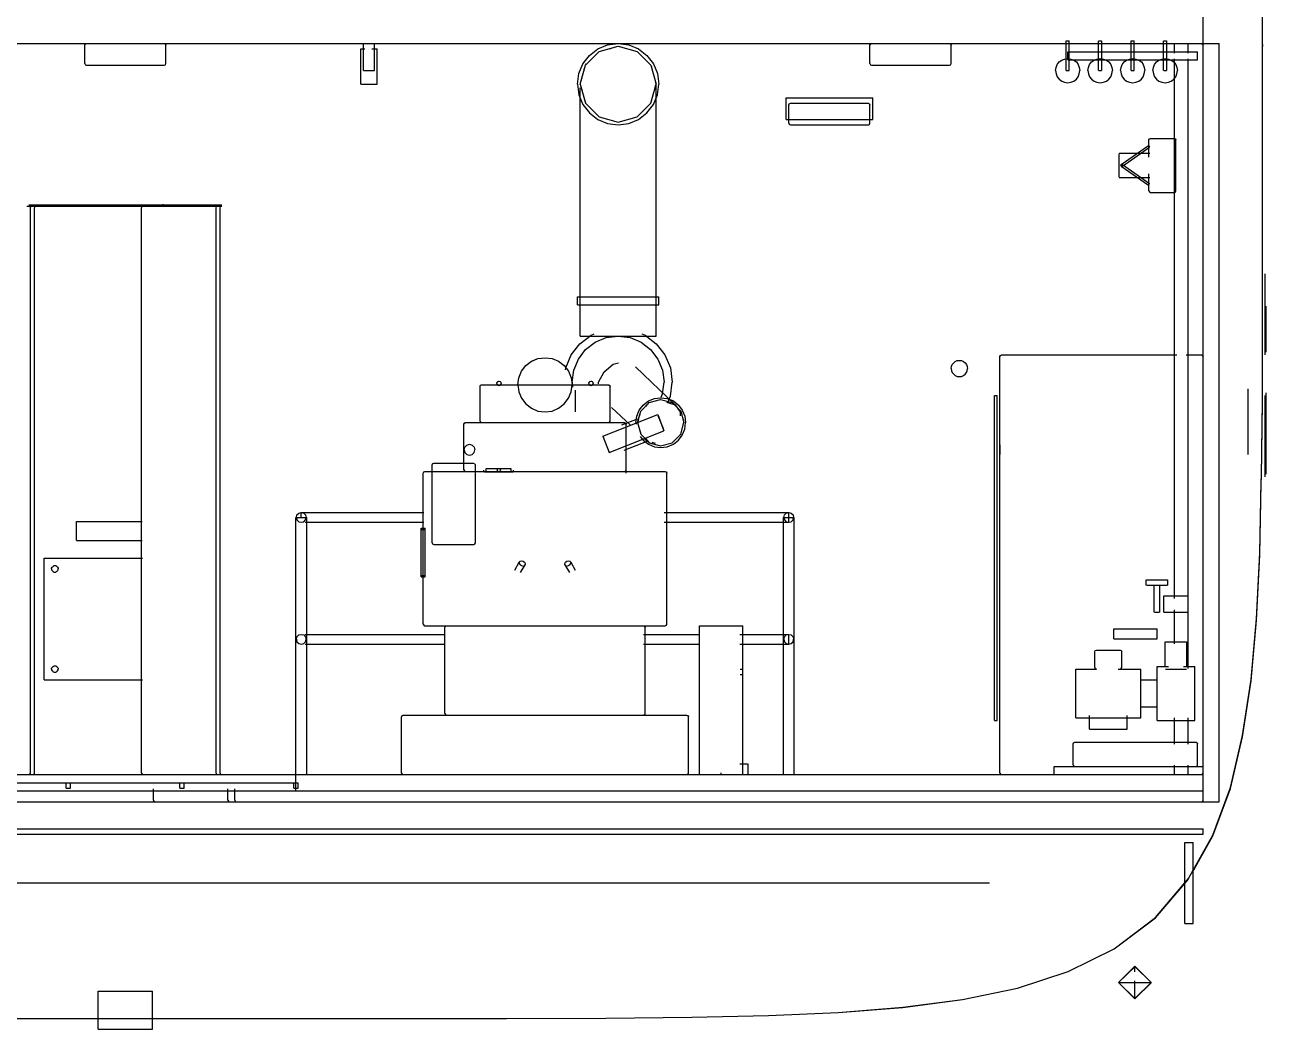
# Model space of a CAD drawing. Extents: x 5 to 836, y 5 to 589.
# Drawn here: x 570.29 to 616.13, y 191.6 to 228.69 of the extents above; entities that cross this region are included whole.
import ezdxf

# ---------------------------------------------------------------- set-up
doc = ezdxf.new("R2010")
doc.units = 0
doc.linetypes.add('DASHED', pattern=[4.5, 3, -1.5])
for name, color, linetype in [('CUT', 7, 'CONTINUOUS'), ('DETAIL', 8, 'CONTINUOUS'), ('MARKING', 4, 'DASHED'), ('OUTLINE', 7, 'CONTINUOUS')]:
    doc.layers.add(name, color=color, linetype=linetype)

msp = doc.modelspace()

# ---------------------------------------------------------------- linework, layer by layer
at = {"layer": 'CUT'}
for p, q in [((616, 222.61), (616, 242.03)), ((613.8, 200), (613.8, 231.8)), ((533.6, 228), (614.4, 228)), ((591.5, 227.71), (592.2, 227.9)), ((592.2, 227.9), (592.9, 227.71)), ((614.4, 200), (614.4, 228)), ((590.99, 227.2), (591.5, 227.71)), ((592.9, 227.71), (593.41, 227.2)), ((590.8, 226.5), (590.99, 227.2)), ((593.41, 227.2), (593.6, 226.5)), ((590.8, 226.5), (590.99, 225.8)), ((593.41, 225.8), (593.6, 226.5)), ((590.99, 225.8), (591.5, 225.29)), ((592.9, 225.29), (593.41, 225.8)), ((598.5, 225.74), (598.52, 225.78)), ((598.5, 225.06), (598.5, 225.74)), ((598.52, 225.78), (598.56, 225.8)), ((598.56, 225.8), (601.44, 225.8)), ((601.44, 225.8), (601.48, 225.78)), ((601.48, 225.78), (601.5, 225.74)), ((601.5, 225.06), (601.5, 225.74)), ((591.5, 225.29), (592.2, 225.1)), ((592.2, 225.1), (592.9, 225.29)), ((598.5, 225.06), (598.52, 225.02)), ((598.52, 225.02), (598.56, 225)), ((598.56, 225), (601.44, 225)), ((601.44, 225), (601.48, 225.02)), ((601.48, 225.02), (601.5, 225.06)), ((616, 218.28), (616, 222.61)), ((615.99, 214.82), (616, 218.28)), ((589.08, 216.3), (589.24, 216.37)), ((589.24, 216.37), (589.5, 216.4)), ((589.5, 216.4), (589.76, 216.37)), ((589.76, 216.37), (590, 216.27)), ((588.63, 215.9), (588.79, 216.11)), ((588.79, 216.11), (589, 216.27)), ((589, 216.27), (589.08, 216.3)), ((590, 216.27), (590.21, 216.11)), ((590.21, 216.11), (590.37, 215.9)), ((587.72, 215.46), (587.73, 215.49)), ((587.72, 215.45), (587.73, 215.42)), ((587.74, 215.5), (587.76, 215.52)), ((587.77, 215.52), (587.8, 215.53)), ((587.81, 215.53), (587.84, 215.52)), ((587.85, 215.51), (587.87, 215.49)), ((587.87, 215.48), (587.88, 215.45)), ((588.5, 215.4), (588.53, 215.66)), ((588.53, 215.66), (588.63, 215.9)), ((590.37, 215.9), (590.47, 215.66)), ((590.47, 215.66), (590.5, 215.4)), ((591.12, 215.46), (591.13, 215.49)), ((591.12, 215.45), (591.13, 215.42)), ((591.14, 215.5), (591.16, 215.52)), ((591.17, 215.52), (591.2, 215.53)), ((591.21, 215.53), (591.24, 215.52)), ((591.25, 215.51), (591.27, 215.49)), ((591.27, 215.48), (591.28, 215.45)), ((587.1, 214.06), (587.1, 215.34)), ((587.11, 215.35), (587.12, 215.38)), ((587.13, 215.39), (587.16, 215.4)), ((587.16, 215.4), (591.84, 215.4)), ((587.73, 215.41), (587.75, 215.39)), ((587.76, 215.38), (587.79, 215.37)), ((587.8, 215.37), (587.83, 215.38)), ((587.84, 215.38), (587.86, 215.4)), ((587.87, 215.41), (587.88, 215.44)), ((588.5, 215.4), (588.53, 215.14)), ((588.53, 215.14), (588.63, 214.9)), ((590.37, 214.9), (590.47, 215.14)), ((590.47, 215.14), (590.5, 215.4)), ((590.63, 214.4), (590.63, 215.2)), ((591.13, 215.41), (591.15, 215.39)), ((591.16, 215.38), (591.19, 215.37)), ((591.2, 215.37), (591.23, 215.38)), ((591.24, 215.38), (591.26, 215.4)), ((591.27, 215.41), (591.28, 215.44)), ((591.85, 215.39), (591.88, 215.38)), ((591.89, 215.37), (591.9, 215.34)), ((591.9, 214.06), (591.9, 215.34)), ((588.63, 214.9), (588.79, 214.69)), ((588.79, 214.69), (589, 214.53)), ((590, 214.53), (590.21, 214.69)), ((590.21, 214.69), (590.37, 214.9)), ((593.04, 214.42), (593.35, 214.74)), ((593.35, 214.74), (593.77, 214.85)), ((593.77, 214.85), (594.2, 214.74)), ((594.2, 214.74), (594.51, 214.43)), ((615.96, 212), (615.99, 214.82)), ((589, 214.53), (589.24, 214.43)), ((589.24, 214.43), (589.5, 214.4)), ((589.5, 214.4), (589.76, 214.43)), ((589.76, 214.43), (590, 214.53)), ((591.63, 213.5), (593.66, 214.3)), ((592.92, 214), (593.04, 214.43)), ((593.66, 214.3), (593.89, 213.7)), ((594.51, 214.43), (594.62, 214)), ((586.5, 212.26), (586.5, 213.94)), ((586.51, 213.96), (586.52, 213.98)), ((586.53, 213.99), (586.56, 214)), ((586.56, 214), (592.44, 214)), ((587.1, 214.06), (587.11, 214.03)), ((587.12, 214.02), (587.15, 214.01)), ((591.84, 214), (591.87, 214.01)), ((591.87, 212.9), (593.89, 213.7)), ((591.88, 214.02), (591.89, 214.05)), ((592.46, 213.99), (592.48, 213.98)), ((592.49, 213.97), (592.5, 213.94)), ((592.5, 212.26), (592.5, 213.94)), ((592.92, 214), (593.04, 213.58)), ((594.51, 213.58), (594.62, 214)), ((586.54, 213.1), (586.61, 213.17)), ((586.61, 213.17), (586.71, 213.2)), ((586.71, 213.2), (586.81, 213.17)), ((586.81, 213.17), (586.88, 213.1)), ((591.63, 213.5), (591.87, 212.9)), ((593.04, 213.58), (593.35, 213.26)), ((593.35, 213.26), (593.77, 213.15)), ((593.77, 213.15), (594.2, 213.26)), ((594.2, 213.26), (594.51, 213.58)), ((586.51, 213), (586.54, 213.1)), ((586.51, 213), (586.54, 212.9)), ((586.54, 212.9), (586.61, 212.83)), ((586.61, 212.83), (586.71, 212.8)), ((586.71, 212.8), (586.81, 212.83)), ((586.81, 212.83), (586.88, 212.9)), ((586.88, 213.1), (586.91, 213)), ((586.88, 212.9), (586.91, 213)), ((585.33, 212.46), (585.34, 212.48)), ((585.33, 209.56), (585.33, 212.44)), ((585.36, 212.49), (585.39, 212.5)), ((585.39, 212.5), (586.87, 212.5)), ((586.5, 212.26), (586.51, 212.23)), ((586.88, 212.49), (586.91, 212.48)), ((586.91, 212.47), (586.93, 212.44)), ((586.93, 209.56), (586.93, 212.44)), ((587.33, 212.31), (588.25, 212.31)), ((587.33, 212.21), (587.33, 212.31)), ((588.25, 212.19), (588.25, 212.29)), ((592.48, 212.22), (592.49, 212.24)), ((585, 206.56), (585, 212.14)), ((585.01, 212.16), (585.02, 212.18)), ((585.04, 212.19), (585.06, 212.2)), ((585.06, 212.2), (593.94, 212.2)), ((586.52, 212.22), (586.54, 212.21)), ((587.34, 212.19), (588.24, 212.19)), ((592.44, 212.2), (592.47, 212.21)), ((593.96, 212.19), (593.98, 212.18)), ((593.99, 212.16), (594, 212.14)), ((594, 206.56), (594, 212.14)), ((615.89, 209.18), (615.95, 211.84)), ((615.95, 211.84), (615.96, 212)), ((598.32, 210.5), (598.34, 210.59)), ((598.32, 210.5), (598.34, 210.41)), ((598.34, 210.59), (598.41, 210.66)), ((598.34, 210.41), (598.41, 210.34)), ((598.41, 210.66), (598.5, 210.68)), ((598.5, 210.68), (598.59, 210.66)), ((598.59, 210.66), (598.66, 210.59)), ((598.59, 210.34), (598.66, 210.41)), ((598.66, 210.59), (598.68, 210.5)), ((598.66, 210.41), (598.68, 210.5)), ((584.92, 210.05), (585.07, 210.05)), ((584.92, 208.36), (584.92, 210.04)), ((585.07, 208.35), (585.07, 210.05)), ((598.41, 210.34), (598.5, 210.32)), ((598.5, 210.32), (598.59, 210.34)), ((585.33, 209.56), (585.34, 209.53)), ((585.34, 209.52), (585.37, 209.51)), ((585.39, 209.5), (586.87, 209.5)), ((586.87, 209.5), (586.89, 209.51)), ((586.91, 209.52), (586.92, 209.54)), ((615.77, 206.75), (615.89, 209.18)), ((584.92, 208.35), (585.07, 208.35)), ((615.57, 204.51), (615.77, 206.75)), ((585, 206.56), (585.01, 206.54)), ((585.02, 206.52), (585.04, 206.51)), ((585.06, 206.5), (593.94, 206.5)), ((585.8, 203.26), (585.8, 206.44)), ((585.81, 206.46), (585.82, 206.48)), ((585.84, 206.49), (585.86, 206.5)), ((593.16, 206.49), (593.18, 206.48)), ((593.19, 206.46), (593.2, 206.44)), ((593.2, 203.26), (593.2, 206.44)), ((593.94, 206.5), (593.96, 206.51)), ((593.98, 206.52), (593.99, 206.54)), ((598.32, 206), (598.34, 206.09)), ((598.32, 206), (598.34, 205.91)), ((598.34, 206.09), (598.41, 206.16)), ((598.34, 205.91), (598.41, 205.84)), ((598.41, 206.16), (598.5, 206.18)), ((598.41, 205.84), (598.5, 205.82)), ((598.5, 206.18), (598.59, 206.16)), ((598.5, 205.82), (598.59, 205.84)), ((598.59, 206.16), (598.66, 206.09)), ((598.59, 205.84), (598.66, 205.91)), ((598.66, 206.09), (598.68, 206)), ((598.66, 205.91), (598.68, 206)), ((615.26, 202.44), (615.57, 204.51)), ((584.2, 201.06), (584.2, 203.14)), ((584.21, 203.15), (584.22, 203.18)), ((584.23, 203.19), (584.26, 203.2)), ((584.26, 203.2), (594.74, 203.2)), ((585.8, 203.26), (585.81, 203.24)), ((585.82, 203.22), (585.84, 203.21)), ((593.14, 203.2), (593.16, 203.21)), ((593.18, 203.22), (593.19, 203.24)), ((594.75, 203.19), (594.78, 203.18)), ((594.79, 203.17), (594.8, 203.14)), ((594.8, 201.06), (594.8, 203.14)), ((614.81, 200.52), (615.26, 202.44)), ((608.3, 201.01), (608.3, 201.3)), ((608.3, 201.3), (613.8, 201.3)), ((580.3, 200.4), (580.3, 201)), ((580.3, 201), (613.8, 201)), ((584.2, 201.06), (584.21, 201.03)), ((584.22, 201.02), (584.25, 201.01)), ((594.74, 201), (594.77, 201.01)), ((594.78, 201.02), (594.79, 201.05)), ((571.82, 200.7), (571.98, 200.7)), ((571.82, 200.5), (571.82, 200.7)), ((571.82, 200.5), (571.98, 200.5)), ((571.98, 200.5), (571.98, 200.7)), ((576.02, 200.7), (576.18, 200.7)), ((576.02, 200.5), (576.02, 200.7)), ((576.02, 200.5), (576.18, 200.5)), ((576.18, 200.5), (576.18, 200.7)), ((580.22, 200.5), (580.22, 200.7)), ((580.22, 200.7), (580.38, 200.7)), ((580.22, 200.5), (580.38, 200.5)), ((580.3, 200.4), (613.8, 200.4)), ((580.38, 200.5), (580.38, 200.7)), ((614.16, 198.76), (614.81, 200.52)), ((613.8, 200), (614.4, 200)), ((534.2, 199), (613.8, 199)), ((613.8, 198.8), (613.8, 199)), ((534.2, 198.8), (613.8, 198.8)), ((613.26, 197.16), (614.16, 198.76)), ((612.04, 195.73), (613.26, 197.16)), ((610.52, 194.57), (612.04, 195.73)), ((608.82, 193.73), (610.52, 194.57)), ((606.95, 193.12), (608.82, 193.73)), ((573, 191.6), (573, 193)), ((573, 193), (575, 193)), ((575, 191.6), (575, 193)), ((604.91, 192.7), (606.95, 193.12)), ((610.68, 193.32), (611.88, 193.32)), ((610.68, 193.32), (611.28, 192.72)), ((611.28, 192.72), (611.88, 193.32)), ((602.71, 192.41), (604.91, 192.7)), ((594.92, 192.04), (597.75, 192.11)), ((597.75, 192.11), (600.33, 192.22)), ((600.33, 192.22), (602.71, 192.41)), ((564.52, 192), (583.47, 192)), ((583.48, 192), (588.08, 192)), ((588.08, 192), (591.75, 192.01)), ((591.75, 192.01), (594.92, 192.04)), ((573, 191.6), (575, 191.6))]:
    msp.add_line(p, q, dxfattribs=at)
at = {"layer": 'DETAIL'}
for p, q in [((613.8, 200), (613.8, 231.8)), ((533.6, 228), (614.4, 228)), ((591.45, 227.8), (591.81, 227.95)), ((591.81, 227.95), (592.2, 228)), ((591.88, 227.81), (591.95, 227.83)), ((592.2, 228), (592.59, 227.95)), ((592.59, 227.95), (592.95, 227.8)), ((608.75, 228.1), (608.85, 228.1)), ((609.95, 228.1), (610.05, 228.1)), ((611.15, 228.1), (611.25, 228.1)), ((612.35, 228.1), (612.45, 228.1)), ((614.4, 200), (614.4, 228)), ((582.7, 227.8), (582.85, 227.8)), ((583.1, 227.8), (583.3, 227.8)), ((590.9, 227.25), (591.14, 227.56)), ((591.14, 227.56), (591.45, 227.8)), ((591.22, 227.43), (591.5, 227.71)), ((591.5, 227.71), (591.63, 227.75)), ((592.77, 227.75), (592.9, 227.71)), ((592.9, 227.71), (592.99, 227.62)), ((592.95, 227.8), (593.26, 227.56)), ((593.26, 227.56), (593.5, 227.25)), ((608.48, 227.32), (608.58, 227.39)), ((608.58, 227.39), (608.68, 227.43)), ((608.68, 227.43), (608.8, 227.45)), ((608.8, 227.7), (613.6, 227.7)), ((608.8, 227.4), (608.8, 227.7)), ((608.8, 227.45), (608.92, 227.43)), ((608.8, 227.4), (613.6, 227.4)), ((608.92, 227.43), (609.03, 227.39)), ((609.03, 227.39), (609.12, 227.32)), ((609.68, 227.32), (609.78, 227.39)), ((609.78, 227.39), (609.88, 227.43)), ((609.88, 227.43), (610, 227.45)), ((610, 227.45), (610.12, 227.43)), ((610.12, 227.43), (610.23, 227.39)), ((610.23, 227.39), (610.32, 227.32)), ((610.88, 227.32), (610.97, 227.39)), ((610.97, 227.39), (611.08, 227.43)), ((611.08, 227.43), (611.2, 227.45)), ((611.2, 227.45), (611.32, 227.43)), ((611.32, 227.43), (611.43, 227.39)), ((611.43, 227.39), (611.52, 227.32)), ((612.08, 227.32), (612.17, 227.39)), ((612.17, 227.39), (612.28, 227.43)), ((612.28, 227.43), (612.4, 227.45)), ((612.4, 227.45), (612.52, 227.43)), ((612.52, 227.43), (612.62, 227.39)), ((612.62, 227.39), (612.72, 227.32)), ((613.6, 227.4), (613.6, 227.7)), ((582.8, 227), (583.2, 227)), ((590.75, 226.89), (590.9, 227.25)), ((590.94, 227.01), (590.95, 227.07)), ((590.99, 227.2), (591.03, 227.25)), ((593.41, 227.2), (593.43, 227.14)), ((593.5, 227.25), (593.65, 226.89)), ((608.35, 227), (608.37, 227.12)), ((608.35, 227), (608.37, 226.88)), ((608.37, 227.12), (608.41, 227.23)), ((608.41, 227.23), (608.48, 227.32)), ((608.75, 227), (608.85, 227)), ((609.12, 227.32), (609.19, 227.23)), ((609.19, 227.23), (609.23, 227.12)), ((609.23, 227.12), (609.25, 227)), ((609.23, 226.88), (609.25, 227)), ((609.55, 227), (609.57, 227.12)), ((609.55, 227), (609.57, 226.88)), ((609.57, 227.12), (609.61, 227.23)), ((609.61, 227.23), (609.68, 227.32)), ((609.95, 227), (610.05, 227)), ((610.32, 227.32), (610.39, 227.23)), ((610.39, 227.23), (610.43, 227.12)), ((610.43, 227.12), (610.45, 227)), ((610.43, 226.88), (610.45, 227)), ((610.75, 227), (610.77, 227.12)), ((610.75, 227), (610.77, 226.88)), ((610.77, 227.12), (610.81, 227.23)), ((610.81, 227.23), (610.88, 227.32)), ((611.15, 227), (611.25, 227)), ((611.52, 227.32), (611.59, 227.23)), ((611.59, 227.23), (611.63, 227.12)), ((611.63, 227.12), (611.65, 227)), ((611.63, 226.88), (611.65, 227)), ((611.95, 227), (611.97, 227.12)), ((611.95, 227), (611.97, 226.88)), ((611.97, 227.12), (612.01, 227.23)), ((612.01, 227.23), (612.08, 227.32)), ((612.35, 227), (612.45, 227)), ((612.72, 227.32), (612.79, 227.23)), ((612.79, 227.23), (612.83, 227.12)), ((612.83, 227.12), (612.85, 227)), ((612.83, 226.88), (612.85, 227)), ((582.7, 226.5), (583.3, 226.5)), ((590.7, 226.5), (590.75, 226.89)), ((590.7, 226.5), (590.75, 226.11)), ((590.83, 226.63), (590.87, 226.75)), ((593.58, 226.56), (593.6, 226.5)), ((593.58, 226.44), (593.6, 226.5)), ((593.65, 226.89), (593.7, 226.5)), ((593.65, 226.11), (593.7, 226.5)), ((608.37, 226.88), (608.41, 226.77)), ((608.41, 226.77), (608.48, 226.68)), ((608.48, 226.68), (608.58, 226.61)), ((608.58, 226.61), (608.68, 226.57)), ((608.68, 226.57), (608.8, 226.55)), ((608.8, 226.55), (608.92, 226.57)), ((608.92, 226.57), (609.03, 226.61)), ((609.03, 226.61), (609.12, 226.68)), ((609.12, 226.68), (609.19, 226.77)), ((609.19, 226.77), (609.23, 226.88)), ((609.57, 226.88), (609.61, 226.77)), ((609.61, 226.77), (609.68, 226.68)), ((609.68, 226.68), (609.78, 226.61)), ((609.78, 226.61), (609.88, 226.57)), ((609.88, 226.57), (610, 226.55)), ((610, 226.55), (610.12, 226.57)), ((610.12, 226.57), (610.23, 226.61)), ((610.23, 226.61), (610.32, 226.68)), ((610.32, 226.68), (610.39, 226.77)), ((610.39, 226.77), (610.43, 226.88)), ((610.77, 226.88), (610.81, 226.77)), ((610.81, 226.77), (610.88, 226.68)), ((610.88, 226.68), (610.97, 226.61)), ((610.97, 226.61), (611.08, 226.57)), ((611.08, 226.57), (611.2, 226.55)), ((611.2, 226.55), (611.32, 226.57)), ((611.32, 226.57), (611.43, 226.61)), ((611.43, 226.61), (611.52, 226.68)), ((611.52, 226.68), (611.59, 226.77)), ((611.59, 226.77), (611.63, 226.88)), ((611.97, 226.88), (612.01, 226.77)), ((612.01, 226.77), (612.08, 226.68)), ((612.08, 226.68), (612.17, 226.61)), ((612.17, 226.61), (612.28, 226.57)), ((612.28, 226.57), (612.4, 226.55)), ((612.4, 226.55), (612.52, 226.57)), ((612.52, 226.57), (612.62, 226.61)), ((612.62, 226.61), (612.72, 226.68)), ((612.72, 226.68), (612.79, 226.77)), ((612.79, 226.77), (612.83, 226.88)), ((590.75, 226.11), (590.9, 225.75)), ((590.83, 226.37), (590.87, 226.25)), ((593.5, 225.75), (593.65, 226.11)), ((598.4, 226), (601.6, 226)), ((598.4, 225.2), (598.4, 226)), ((601.6, 225.2), (601.6, 226)), ((590.9, 225.75), (591.14, 225.44)), ((590.94, 225.99), (590.95, 225.93)), ((593.26, 225.44), (593.5, 225.75)), ((591.14, 225.44), (591.45, 225.2)), ((591.45, 225.2), (591.81, 225.05)), ((592.59, 225.05), (592.95, 225.2)), ((592.95, 225.2), (593.26, 225.44)), ((598.4, 225.2), (601.6, 225.2)), ((591.81, 225.05), (592.2, 225)), ((592.2, 225), (592.59, 225.05)), ((611.79, 224.22), (611.8, 224.2)), ((610.7, 223.07), (610.7, 223.93)), ((610.76, 223.5), (610.77, 223.52)), ((610.76, 223.5), (610.77, 223.48)), ((610.77, 223.52), (610.78, 223.53)), ((610.77, 223.48), (610.78, 223.47)), ((610.78, 223.53), (610.8, 223.54)), ((610.78, 223.47), (610.8, 223.46)), ((610.8, 223.54), (610.82, 223.53)), ((610.8, 223.5), (610.81, 223.52)), ((610.8, 223.5), (610.81, 223.48)), ((610.8, 223.46), (610.82, 223.47)), ((610.82, 223.53), (610.83, 223.52)), ((610.82, 223.47), (610.83, 223.48)), ((610.83, 223.52), (610.84, 223.5)), ((610.83, 223.48), (610.84, 223.5)), ((611.79, 222.78), (611.8, 222.8)), ((570.41, 222), (577.52, 222)), ((575.4, 222), (575.4, 222.07)), ((590.7, 218.65), (593.7, 218.65)), ((590.7, 218.35), (593.7, 218.35)), ((590.47, 216.5), (590.79, 216.91)), ((590.79, 216.91), (591.2, 217.23)), ((590.8, 217.2), (593.6, 217.2)), ((591, 216.7), (591.35, 216.97)), ((591.2, 217.23), (591.32, 217.28)), ((591.35, 216.97), (591.76, 217.14)), ((591.76, 217.14), (592.2, 217.2)), ((592.2, 217.2), (592.64, 217.14)), ((592.64, 217.14), (593.05, 216.97)), ((593.05, 216.97), (593.4, 216.7)), ((593.05, 216.97), (593.4, 216.7)), ((593.08, 217.28), (593.2, 217.23)), ((593.2, 217.23), (593.61, 216.91)), ((593.61, 216.91), (593.93, 216.5)), ((589, 216.27), (589.24, 216.37)), ((589, 216.27), (589.24, 216.37)), ((589.24, 216.37), (589.5, 216.4)), ((589.5, 216.4), (589.76, 216.37)), ((589.76, 216.37), (590, 216.27)), ((590.27, 216.02), (590.47, 216.5)), ((590.73, 216.35), (591, 216.7)), ((593.4, 216.7), (593.67, 216.35)), ((593.93, 216.5), (594.13, 216.02)), ((588.63, 215.9), (588.79, 216.11)), ((588.79, 216.11), (589, 216.27)), ((590, 216.27), (590.21, 216.11)), ((590.21, 216.11), (590.37, 215.9)), ((590.26, 215.95), (590.27, 216.02)), ((590.5, 215.5), (590.56, 215.94)), ((590.56, 215.94), (590.73, 216.35)), ((591.68, 215.88), (592.02, 216.16)), ((592.02, 216.16), (592.21, 216.21)), ((593.67, 216.35), (593.84, 215.94)), ((593.84, 215.94), (593.9, 215.5)), ((594.13, 216.02), (594.2, 215.5)), ((604.5, 216), (604.51, 216.08)), ((604.5, 216), (604.51, 215.92)), ((604.51, 216.08), (604.54, 216.15)), ((604.51, 215.92), (604.54, 215.85)), ((604.54, 216.15), (604.59, 216.21)), ((604.59, 216.21), (604.65, 216.26)), ((604.65, 216.26), (604.72, 216.29)), ((604.72, 216.29), (604.8, 216.3)), ((604.8, 216.3), (604.88, 216.29)), ((604.88, 216.29), (604.95, 216.26)), ((604.95, 216.26), (605.01, 216.21)), ((605.01, 216.21), (605.06, 216.15)), ((605.06, 216.15), (605.09, 216.08)), ((605.06, 215.85), (605.09, 215.92)), ((605.09, 216.08), (605.1, 216)), ((605.09, 215.92), (605.1, 216)), ((587.72, 215.45), (587.73, 215.49)), ((587.72, 215.45), (587.73, 215.41)), ((587.73, 215.49), (587.76, 215.52)), ((587.76, 215.52), (587.8, 215.53)), ((587.8, 215.53), (587.84, 215.52)), ((587.84, 215.52), (587.87, 215.49)), ((587.87, 215.49), (587.88, 215.45)), ((587.87, 215.41), (587.88, 215.45)), ((588.5, 215.4), (588.53, 215.66)), ((588.53, 215.66), (588.63, 215.9)), ((590.37, 215.9), (590.47, 215.66)), ((590.47, 215.66), (590.5, 215.4)), ((590.5, 215.5), (590.52, 215.31)), ((591.12, 215.45), (591.13, 215.49)), ((591.12, 215.45), (591.13, 215.41)), ((591.13, 215.49), (591.16, 215.52)), ((591.16, 215.52), (591.2, 215.53)), ((591.2, 215.53), (591.24, 215.52)), ((591.24, 215.52), (591.27, 215.49)), ((591.27, 215.49), (591.28, 215.45)), ((591.27, 215.41), (591.28, 215.45)), ((591.48, 215.5), (591.68, 215.88)), ((591.48, 215.44), (591.48, 215.5)), ((593.84, 215.06), (593.9, 215.5)), ((594.13, 214.98), (594.2, 215.5)), ((604.54, 215.85), (604.59, 215.79)), ((604.59, 215.79), (604.65, 215.74)), ((604.65, 215.74), (604.72, 215.71)), ((604.72, 215.71), (604.8, 215.7)), ((604.8, 215.7), (604.88, 215.71)), ((604.88, 215.71), (604.95, 215.74)), ((604.95, 215.74), (605.01, 215.79)), ((605.01, 215.79), (605.06, 215.85)), ((587.73, 215.41), (587.76, 215.38)), ((587.76, 215.38), (587.8, 215.37)), ((587.8, 215.37), (587.84, 215.38)), ((587.84, 215.38), (587.87, 215.41)), ((588.5, 215.4), (588.53, 215.14)), ((588.53, 215.14), (588.63, 214.9)), ((590.37, 214.9), (590.47, 215.14)), ((590.47, 215.14), (590.5, 215.4)), ((591.13, 215.41), (591.16, 215.38)), ((591.16, 215.38), (591.2, 215.37)), ((591.2, 215.37), (591.24, 215.38)), ((591.24, 215.38), (591.27, 215.41)), ((593.79, 214.94), (593.84, 215.06)), ((606.1, 215), (606.2, 215)), ((606.1, 203), (606.1, 215)), ((606.2, 203), (606.2, 215)), ((588.63, 214.9), (588.79, 214.69)), ((588.79, 214.69), (589, 214.53)), ((590, 214.53), (590.21, 214.69)), ((590.21, 214.69), (590.37, 214.9)), ((592.98, 214.46), (593.12, 214.65)), ((593.12, 214.65), (593.32, 214.8)), ((593.22, 214.6), (593.35, 214.74)), ((593.32, 214.8), (593.54, 214.89)), ((593.35, 214.74), (593.77, 214.85)), ((593.54, 214.89), (593.77, 214.92)), ((593.77, 214.92), (594.01, 214.89)), ((593.77, 214.85), (594.2, 214.74)), ((593.98, 214.76), (594.31, 214.66)), ((594.01, 214.89), (594.24, 214.8)), ((594.03, 214.74), (594.13, 214.98)), ((594.2, 214.74), (594.51, 214.42)), ((594.24, 214.8), (594.43, 214.65)), ((594.31, 214.66), (594.5, 214.38)), ((594.43, 214.65), (594.57, 214.46)), ((589, 214.53), (589.24, 214.43)), ((589.24, 214.43), (589.5, 214.4)), ((589.5, 214.4), (589.76, 214.43)), ((589.76, 214.43), (590, 214.53)), ((592.85, 214), (592.89, 214.24)), ((592.89, 214.24), (592.98, 214.46)), ((592.94, 214.06), (592.96, 214.12)), ((592.99, 214.24), (593.04, 214.42)), ((593.66, 214.3), (593.89, 213.7)), ((594.5, 214.25), (594.5, 214.38)), ((594.51, 214.42), (594.62, 214)), ((594.57, 214.46), (594.66, 214.24)), ((594.66, 214.24), (594.69, 214)), ((592.85, 214), (592.86, 213.94)), ((594.51, 213.57), (594.62, 214)), ((594.57, 213.54), (594.66, 213.76)), ((594.66, 213.76), (594.69, 214)), ((591.63, 213.5), (591.87, 212.9)), ((593.01, 213.49), (593.12, 213.35)), ((593.12, 213.35), (593.32, 213.2)), ((593.2, 213.4), (593.24, 213.34)), ((593.22, 213.4), (593.35, 213.26)), ((593.24, 213.34), (593.3, 213.32)), ((593.32, 213.2), (593.54, 213.11)), ((593.35, 213.26), (593.77, 213.15)), ((593.44, 213.28), (593.57, 213.24)), ((593.77, 213.15), (594.2, 213.26)), ((594.01, 213.11), (594.24, 213.2)), ((594.2, 213.26), (594.51, 213.57)), ((594.24, 213.2), (594.43, 213.35)), ((594.43, 213.35), (594.57, 213.54)), ((586.51, 213), (586.54, 213.1)), ((586.51, 213), (586.54, 212.9)), ((593.54, 213.11), (593.77, 213.08)), ((593.77, 213.08), (594.01, 213.11)), ((587.33, 212.31), (588.25, 212.31)), ((587.73, 212.25), (587.74, 212.28)), ((587.73, 212.25), (587.74, 212.22)), ((587.84, 212.28), (587.85, 212.25)), ((587.84, 212.22), (587.85, 212.25)), ((587.26, 212.19), (588.32, 212.19)), ((587.74, 212.22), (587.76, 212.2)), ((587.76, 212.2), (587.79, 212.19)), ((587.79, 212.19), (587.82, 212.2)), ((587.82, 212.2), (587.84, 212.22)), ((580.3, 210.5), (580.7, 210.5)), ((580.32, 210.5), (580.34, 210.59)), ((580.32, 210.5), (580.34, 210.41)), ((580.34, 210.59), (580.41, 210.66)), ((580.34, 210.41), (580.41, 210.34)), ((580.41, 210.66), (580.5, 210.68)), ((580.5, 210.68), (580.59, 210.66)), ((580.5, 210.5), (580.5, 210.68)), ((580.59, 210.66), (580.66, 210.59)), ((580.59, 210.34), (580.66, 210.41)), ((580.66, 210.59), (580.68, 210.5)), ((580.66, 210.41), (580.68, 210.5)), ((598.3, 210.5), (598.7, 210.5)), ((598.32, 210.5), (598.34, 210.59)), ((598.32, 210.5), (598.34, 210.41)), ((598.34, 210.59), (598.41, 210.66)), ((598.34, 210.41), (598.41, 210.34)), ((598.41, 210.66), (598.5, 210.68)), ((598.5, 210.32), (598.5, 210.68)), ((598.5, 210.68), (598.59, 210.66)), ((598.59, 210.66), (598.66, 210.59)), ((598.59, 210.34), (598.66, 210.41)), ((598.66, 210.59), (598.68, 210.5)), ((598.66, 210.41), (598.68, 210.5)), ((580.41, 210.34), (580.5, 210.32)), ((580.5, 210.32), (580.59, 210.34)), ((584.92, 208.3), (584.92, 210.1)), ((585.07, 208.3), (585.07, 210.1)), ((598.41, 210.34), (598.5, 210.32)), ((598.5, 210.32), (598.59, 210.34)), ((571, 209), (574.63, 209)), ((571, 204.5), (571, 209)), ((571.28, 208.63), (571.3, 208.66)), ((571.28, 208.6), (571.28, 208.63)), ((571.28, 208.6), (571.28, 208.57)), ((571.3, 208.66), (571.32, 208.68)), ((571.32, 208.68), (571.34, 208.7)), ((571.34, 208.7), (571.37, 208.72)), ((571.37, 208.72), (571.4, 208.72)), ((571.4, 208.72), (571.43, 208.72)), ((571.43, 208.72), (571.46, 208.7)), ((571.46, 208.7), (571.48, 208.68)), ((571.48, 208.68), (571.5, 208.66)), ((571.5, 208.66), (571.52, 208.63)), ((571.52, 208.63), (571.52, 208.6)), ((571.52, 208.57), (571.52, 208.6)), ((588.55, 208.85), (588.58, 208.88)), ((588.55, 208.85), (588.55, 208.8)), ((588.55, 208.8), (588.58, 208.75)), ((588.58, 208.88), (588.63, 208.9)), ((588.58, 208.75), (588.63, 208.72)), ((588.63, 208.9), (588.69, 208.88)), ((588.63, 208.72), (588.69, 208.7)), ((588.69, 208.88), (588.74, 208.85)), ((588.69, 208.7), (588.74, 208.72)), ((588.74, 208.85), (588.77, 208.8)), ((588.74, 208.72), (588.77, 208.75)), ((588.77, 208.8), (588.77, 208.75)), ((590.23, 208.8), (590.26, 208.85)), ((590.23, 208.75), (590.23, 208.8)), ((590.23, 208.75), (590.26, 208.72)), ((590.26, 208.85), (590.31, 208.88)), ((590.26, 208.72), (590.31, 208.7)), ((590.31, 208.88), (590.37, 208.9)), ((590.31, 208.7), (590.37, 208.72)), ((590.37, 208.9), (590.42, 208.88)), ((590.37, 208.72), (590.42, 208.75)), ((590.42, 208.88), (590.45, 208.85)), ((590.42, 208.75), (590.45, 208.8)), ((590.45, 208.8), (590.45, 208.85)), ((571.28, 208.57), (571.3, 208.54)), ((571.3, 208.54), (571.32, 208.52)), ((571.32, 208.52), (571.34, 208.5)), ((571.34, 208.5), (571.37, 208.48)), ((571.37, 208.48), (571.4, 208.48)), ((571.4, 208.48), (571.43, 208.48)), ((571.43, 208.48), (571.46, 208.5)), ((571.46, 208.5), (571.48, 208.52)), ((571.48, 208.52), (571.5, 208.54)), ((571.5, 208.54), (571.52, 208.57)), ((611.71, 208.2), (612.49, 208.2)), ((611.71, 208), (612.49, 208)), ((612.35, 207.6), (613.25, 207.6)), ((612.01, 207), (612.19, 207)), ((612.35, 207), (613.25, 207)), ((595.2, 206.5), (596.8, 206.5)), ((580.32, 206), (580.34, 206.09)), ((580.32, 206), (580.34, 205.91)), ((580.34, 206.09), (580.41, 206.16)), ((580.34, 205.91), (580.41, 205.84)), ((580.41, 206.16), (580.5, 206.18)), ((580.41, 205.84), (580.5, 205.82)), ((580.5, 206.18), (580.59, 206.16)), ((580.5, 205.82), (580.59, 205.84)), ((580.59, 206.16), (580.66, 206.09)), ((580.59, 205.84), (580.66, 205.91)), ((580.66, 206.09), (580.68, 206)), ((580.66, 205.91), (580.68, 206)), ((598.32, 206), (598.34, 206.09)), ((598.32, 206), (598.34, 205.91)), ((598.34, 206.09), (598.41, 206.16)), ((598.34, 205.91), (598.41, 205.84)), ((598.41, 206.16), (598.5, 206.18)), ((598.41, 205.84), (598.5, 205.82)), ((598.5, 206.18), (598.59, 206.16)), ((598.5, 205.82), (598.5, 206.18)), ((598.5, 205.82), (598.59, 205.84)), ((598.59, 206.16), (598.66, 206.09)), ((598.59, 205.84), (598.66, 205.91)), ((598.66, 206.09), (598.68, 206)), ((598.66, 205.91), (598.68, 206)), ((612.41, 205.9), (613.19, 205.9)), ((571.28, 204.93), (571.3, 204.96)), ((571.28, 204.9), (571.28, 204.93)), ((571.3, 204.96), (571.32, 204.98)), ((571.32, 204.98), (571.34, 205)), ((571.34, 205), (571.37, 205.02)), ((571.37, 205.02), (571.4, 205.02)), ((571.4, 205.02), (571.43, 205.02)), ((571.43, 205.02), (571.46, 205)), ((571.46, 205), (571.48, 204.98)), ((571.48, 204.98), (571.5, 204.96)), ((571.5, 204.96), (571.52, 204.93)), ((571.52, 204.93), (571.52, 204.9)), ((612.1, 203), (612.1, 205)), ((613.5, 203), (613.5, 205)), ((571, 204.5), (574.63, 204.5)), ((571.28, 204.9), (571.28, 204.87)), ((571.28, 204.87), (571.3, 204.84)), ((571.3, 204.84), (571.32, 204.82)), ((571.32, 204.82), (571.34, 204.8)), ((571.34, 204.8), (571.37, 204.78)), ((571.37, 204.78), (571.4, 204.78)), ((571.4, 204.78), (571.43, 204.78)), ((571.43, 204.78), (571.46, 204.8)), ((571.46, 204.8), (571.48, 204.82)), ((571.48, 204.82), (571.5, 204.84)), ((571.5, 204.84), (571.52, 204.87)), ((571.52, 204.87), (571.52, 204.9)), ((596.71, 204.9), (596.79, 204.9)), ((596.71, 204.7), (596.79, 204.7)), ((609.1, 203.1), (609.1, 204.9)), ((611.5, 203.1), (611.5, 204.9)), ((612.41, 204.9), (613.19, 204.9)), ((606.1, 203), (606.2, 203)), ((596.69, 201.4), (596.98, 201.4)), ((608.3, 201), (608.3, 201.3)), ((608.3, 201.3), (612.83, 201.3)), ((613.17, 201.3), (613.8, 201.3)), ((534.2, 201), (613.8, 201)), ((580.3, 200.4), (580.3, 201)), ((534.2, 200.4), (613.8, 200.4)), ((567.62, 200.7), (580.38, 200.7)), ((571.82, 200.5), (571.82, 200.7)), ((571.82, 200.5), (571.98, 200.5)), ((571.98, 200.5), (571.98, 200.7)), ((576.02, 200.5), (576.02, 200.7)), ((576.02, 200.5), (576.18, 200.5)), ((576.18, 200.5), (576.18, 200.7)), ((580.22, 200.5), (580.22, 200.7)), ((580.22, 200.5), (580.38, 200.5)), ((580.38, 200.5), (580.38, 200.7)), ((533.6, 200), (614.4, 200)), ((534.2, 199), (613.8, 199)), ((613.8, 198.8), (613.8, 199)), ((534.2, 198.8), (613.8, 198.8)), ((613.13, 198.5), (613.43, 198.5)), ((613.13, 195.5), (613.13, 198.5)), ((613.43, 195.5), (613.43, 198.5)), ((613.13, 195.5), (613.43, 195.5)), ((610.68, 193.33), (611.28, 193.93)), ((610.68, 193.32), (611.29, 193.92)), ((611.28, 193.72), (611.28, 193.93)), ((611.28, 193.93), (611.88, 193.33)), ((611.28, 193.92), (611.88, 193.32)), ((611.28, 193.92), (611.88, 193.32)), ((573, 191.6), (573, 193)), ((573, 193), (575, 193)), ((575, 191.6), (575, 193)), ((610.68, 193.33), (610.82, 193.33)), ((610.68, 193.33), (611.28, 192.73)), ((610.68, 193.32), (611.88, 193.32)), ((610.68, 193.32), (611.28, 192.72)), ((610.68, 193.32), (611.28, 192.72)), ((611.28, 192.72), (611.28, 193.39)), ((611.28, 192.73), (611.88, 193.33)), ((611.28, 192.72), (611.89, 193.32)), ((611.68, 193.33), (611.88, 193.33)), ((573, 191.6), (575, 191.6))]:
    msp.add_line(p, q, dxfattribs=at)
at = {"layer": 'MARKING'}
for p, q in [((616.09, 212), (616.09, 221)), ((616.13, 212.1), (616.13, 218.3)), ((615.47, 212.83), (615.47, 215.25)), ((606.31, 212.82), (606.31, 213.18)), ((572.2, 209.65), (572.2, 210.35)), ((572.2, 210.35), (574.62, 210.35)), ((572.2, 209.65), (574.62, 209.65)), ((610.5, 206.38), (612.1, 206.38)), ((610.5, 206.02), (610.5, 206.38)), ((612.1, 206.02), (612.1, 206.38)), ((610.5, 206.02), (612.1, 206.02))]:
    msp.add_line(p, q, dxfattribs=at)
at = {"layer": 'OUTLINE'}
for p, q in [((616, 227.97), (616, 229.49)), ((572.5, 227.94), (572.52, 227.98)), ((572.5, 227.26), (572.5, 227.94)), ((572.52, 227.98), (572.56, 228)), ((572.56, 228), (575.44, 228)), ((575.44, 228), (575.48, 227.98)), ((575.48, 227.98), (575.5, 227.94)), ((575.5, 227.26), (575.5, 227.94)), ((582.8, 227), (582.8, 228)), ((582.9, 228), (583.2, 228)), ((583.2, 227), (583.2, 228)), ((601.5, 227.94), (601.52, 227.98)), ((601.5, 227.26), (601.5, 227.94)), ((601.52, 227.98), (601.56, 228)), ((601.56, 228), (604.44, 228)), ((604.44, 228), (604.48, 227.98)), ((604.48, 227.98), (604.5, 227.94)), ((604.5, 227.26), (604.5, 227.94)), ((608.74, 227), (608.74, 228.1)), ((608.86, 227), (608.86, 228.1)), ((609.94, 227), (609.94, 228.1)), ((610.06, 227), (610.06, 228.1)), ((611.14, 227), (611.14, 228.1)), ((611.26, 227), (611.26, 228.1)), ((612.34, 227), (612.34, 228.1)), ((612.46, 227), (612.46, 228.1)), ((612.75, 227.65), (612.75, 228)), ((613.25, 227.65), (613.25, 228)), ((613.74, 228), (613.78, 227.98)), ((613.78, 227.99), (613.8, 227.94)), ((616, 227.97), (616, 227.89)), ((616, 223.76), (616, 227.89)), ((582.7, 226.5), (582.7, 227.8)), ((583.3, 226.5), (583.3, 227.8)), ((612.75, 207.51), (612.75, 227.44)), ((613.25, 204.92), (613.25, 227.44)), ((616, 222.57), (616, 227.81)), ((572.5, 227.26), (572.52, 227.22)), ((572.52, 227.22), (572.56, 227.2)), ((572.56, 227.2), (575.44, 227.2)), ((575.44, 227.2), (575.48, 227.22)), ((575.48, 227.22), (575.5, 227.26)), ((583, 227), (583.17, 227)), ((601.5, 227.26), (601.52, 227.22)), ((601.52, 227.22), (601.56, 227.2)), ((601.56, 227.2), (604.44, 227.2)), ((604.44, 227.2), (604.48, 227.22)), ((604.48, 227.22), (604.5, 227.26)), ((593.6, 217.2), (593.6, 226.5)), ((590.8, 217.2), (590.8, 226.36)), ((601.48, 225.78), (601.5, 225.74)), ((601.5, 225.06), (601.5, 225.74)), ((598.5, 225.06), (598.5, 225.26)), ((598.5, 225.06), (598.52, 225.02)), ((598.52, 225.02), (598.56, 225)), ((598.56, 225), (601.44, 225)), ((601.44, 225), (601.48, 225.02)), ((601.48, 225.02), (601.5, 225.06)), ((610.78, 223.53), (611.78, 224.23)), ((610.82, 223.47), (611.82, 224.17)), ((611.78, 224.23), (611.82, 224.17)), ((611.8, 224.44), (611.82, 224.48)), ((611.8, 223.81), (611.8, 224.44)), ((611.82, 224.48), (611.86, 224.5)), ((611.86, 224.5), (612.74, 224.5)), ((612.74, 224.5), (612.78, 224.48)), ((612.78, 224.48), (612.8, 224.44)), ((612.8, 222.56), (612.8, 224.44)), ((610.7, 223.95), (611.83, 223.95)), ((610.78, 223.47), (610.81, 223.52)), ((610.78, 223.47), (611.78, 222.77)), ((610.79, 223.52), (610.82, 223.47)), ((610.82, 223.53), (611.82, 222.83)), ((610.7, 223.05), (611.83, 223.05)), ((611.78, 222.77), (611.82, 222.83)), ((611.8, 222.56), (611.8, 223.19)), ((611.8, 222.56), (611.82, 222.52)), ((611.82, 222.52), (611.86, 222.5)), ((611.86, 222.5), (612.74, 222.5)), ((612.74, 222.5), (612.78, 222.52)), ((612.78, 222.52), (612.8, 222.56)), ((616, 218.2), (616, 222.52)), ((570.37, 222), (577.55, 222)), ((570.44, 222.04), (577.56, 222.04)), ((570.44, 222), (570.48, 221.98)), ((570.48, 221.98), (570.5, 221.94)), ((570.5, 201.06), (570.5, 221.94)), ((570.59, 222), (570.63, 221.98)), ((570.63, 221.98), (570.65, 221.94)), ((570.65, 201.06), (570.65, 221.94)), ((574.6, 221.94), (574.62, 221.98)), ((574.6, 201.06), (574.6, 221.94)), ((574.62, 221.98), (574.66, 222)), ((577.35, 221.94), (577.37, 221.98)), ((577.35, 201.06), (577.35, 221.94)), ((577.37, 221.98), (577.41, 222)), ((577.5, 221.94), (577.52, 221.98)), ((577.5, 201.06), (577.5, 221.94)), ((577.52, 221.98), (577.56, 222)), ((590.7, 218.35), (590.7, 218.65)), ((593.7, 218.35), (593.7, 218.65)), ((615.99, 214.75), (616, 218.19)), ((606.3, 216.44), (606.32, 216.48)), ((606.3, 201.06), (606.3, 216.44)), ((606.32, 216.48), (606.36, 216.5)), ((606.36, 216.5), (612.83, 216.5)), ((613.18, 216.5), (613.74, 216.5)), ((613.74, 216.5), (613.78, 216.48)), ((613.78, 216.48), (613.8, 216.44)), ((613.8, 201.06), (613.8, 216.44)), ((592.84, 216.06), (594.31, 214.66)), ((587.1, 215.34), (587.12, 215.38)), ((587.1, 214.06), (587.1, 215.34)), ((587.12, 215.38), (587.16, 215.4)), ((587.16, 215.4), (591.84, 215.4)), ((591.84, 215.4), (591.88, 215.38)), ((591.88, 215.38), (591.9, 215.34)), ((591.9, 214.06), (591.9, 215.34)), ((591.96, 214.56), (592.65, 213.91)), ((615.96, 212), (615.99, 214.75)), ((592.34, 213.92), (592.91, 214.14)), ((593.67, 214.26), (593.86, 213.79)), ((586.5, 213.94), (586.52, 213.98)), ((586.5, 212.26), (586.5, 213.94)), ((586.52, 213.98), (586.56, 214)), ((586.56, 214), (592.44, 214)), ((587.1, 214.06), (587.12, 214.02)), ((587.12, 214.02), (587.16, 214)), ((591.84, 214), (591.88, 214.02)), ((591.88, 214.02), (591.9, 214.06)), ((592.44, 214), (592.48, 213.98)), ((592.48, 213.98), (592.5, 213.94)), ((592.5, 213.74), (592.5, 213.94)), ((591.65, 213.46), (591.85, 212.94)), ((592.42, 212.98), (593.31, 213.33)), ((592.5, 212.14), (592.5, 213.27)), ((593.19, 213.39), (593.24, 213.34)), ((585.33, 212.44), (585.34, 212.48)), ((585.33, 209.56), (585.33, 212.44)), ((585.34, 212.48), (585.39, 212.5)), ((585.39, 212.5), (586.53, 212.5)), ((586.5, 212.26), (586.52, 212.22)), ((587.24, 212.19), (587.24, 212.25)), ((588.34, 212.19), (588.34, 212.25)), ((592.48, 212.22), (592.5, 212.26)), ((585, 212.14), (585.02, 212.18)), ((585, 206.56), (585, 212.14)), ((585.02, 212.18), (585.06, 212.2)), ((585.06, 212.2), (585.41, 212.2)), ((586.52, 212.22), (586.56, 212.2)), ((586.56, 212.2), (593.94, 212.2)), ((586.93, 209.56), (586.93, 212.23)), ((592.44, 212.2), (592.48, 212.22)), ((593.94, 212.2), (593.98, 212.18)), ((593.98, 212.18), (594, 212.14)), ((594, 206.56), (594, 212.14)), ((615.95, 211.78), (615.96, 212)), ((615.89, 209.12), (615.95, 211.78)), ((580.3, 201), (580.3, 210.5)), ((580.5, 210.68), (585.03, 210.68)), ((580.7, 201), (580.7, 210.5)), ((593.9, 210.68), (598.5, 210.68)), ((598.3, 201), (598.3, 210.5)), ((598.7, 201), (598.7, 210.5)), ((580.64, 210.32), (585.03, 210.32)), ((584.92, 210.1), (585.07, 210.1)), ((593.9, 210.32), (598.5, 210.32)), ((585.33, 209.56), (585.34, 209.52)), ((585.34, 209.52), (585.39, 209.5)), ((585.39, 209.5), (586.87, 209.5)), ((586.87, 209.5), (586.91, 209.52)), ((586.91, 209.52), (586.93, 209.56)), ((615.77, 206.7), (615.89, 209.12)), ((588.39, 208.55), (588.55, 208.85)), ((588.6, 208.46), (588.77, 208.75)), ((590.23, 208.75), (590.4, 208.46)), ((590.45, 208.85), (590.61, 208.55)), ((584.92, 208.3), (585.07, 208.3)), ((611.7, 208), (611.7, 208.2)), ((612.5, 208), (612.5, 208.2)), ((612, 207), (612, 208)), ((612.2, 207), (612.2, 208)), ((612.35, 207), (612.35, 207.6)), ((612.75, 205.83), (612.75, 207.09)), ((585, 206.56), (585.02, 206.52)), ((585.02, 206.52), (585.06, 206.5)), ((585.06, 206.5), (593.94, 206.5)), ((585.8, 206.44), (585.82, 206.48)), ((585.8, 203.26), (585.8, 206.44)), ((585.82, 206.48), (585.86, 206.5)), ((593.14, 206.5), (593.18, 206.48)), ((593.18, 206.48), (593.2, 206.44)), ((593.2, 203.26), (593.2, 206.44)), ((593.94, 206.5), (593.98, 206.52)), ((593.98, 206.52), (594, 206.56)), ((595.2, 201), (595.2, 206.5)), ((596.8, 201), (596.8, 206.5)), ((615.57, 204.47), (615.77, 206.7)), ((580.64, 206.18), (585.8, 206.18)), ((593.13, 206.18), (595.22, 206.18)), ((596.69, 206.18), (598.5, 206.18)), ((612.4, 204.97), (612.4, 205.9)), ((613.2, 204.97), (613.2, 205.9)), ((580.64, 205.82), (585.8, 205.82)), ((593.13, 205.82), (595.22, 205.82)), ((596.69, 205.82), (598.5, 205.82)), ((609.8, 205.54), (609.82, 205.58)), ((609.8, 204.96), (609.8, 205.54)), ((609.82, 205.58), (609.86, 205.6)), ((609.86, 205.6), (610.74, 205.6)), ((610.74, 205.6), (610.78, 205.58)), ((610.78, 205.58), (610.8, 205.54)), ((610.8, 204.96), (610.8, 205.54)), ((609.8, 204.96), (609.82, 204.92)), ((609.82, 204.92), (609.86, 204.9)), ((610.74, 204.9), (610.78, 204.92)), ((610.78, 204.92), (610.8, 204.96)), ((612.1, 205), (612.52, 205)), ((613.08, 205), (613.5, 205)), ((609.1, 204.9), (609.85, 204.9)), ((610.67, 204.9), (611.5, 204.9)), ((611.5, 204.5), (612.1, 204.5)), ((615.26, 202.4), (615.57, 204.47)), ((584.2, 203.14), (584.22, 203.18)), ((584.2, 201.06), (584.2, 203.14)), ((584.22, 203.18), (584.26, 203.2)), ((584.26, 203.2), (594.74, 203.2)), ((585.8, 203.26), (585.82, 203.22)), ((585.82, 203.22), (585.86, 203.2)), ((593.14, 203.2), (593.18, 203.22)), ((593.18, 203.22), (593.2, 203.26)), ((594.74, 203.2), (594.78, 203.18)), ((594.78, 203.18), (594.8, 203.14)), ((594.8, 201.06), (594.8, 203.14)), ((609.1, 203.1), (611.5, 203.1)), ((609.6, 202.68), (609.6, 203.19)), ((611, 202.68), (611, 203.19)), ((611.5, 203.5), (612.1, 203.5)), ((612.75, 202.12), (612.75, 203.1)), ((613.25, 202.12), (613.25, 203.1)), ((609.6, 202.68), (611, 202.68)), ((612.1, 203), (613.5, 203)), ((609, 202.14), (609.02, 202.18)), ((609.02, 202.18), (609.06, 202.2)), ((609.06, 202.2), (613.54, 202.2)), ((613.54, 202.2), (613.58, 202.18)), ((613.58, 202.18), (613.6, 202.14)), ((614.81, 200.49), (615.26, 202.4)), ((609, 201.36), (609, 202.14)), ((613.6, 201.36), (613.6, 202.14)), ((597, 201), (597, 201.4)), ((609, 201.36), (609.02, 201.32)), ((609.02, 201.32), (609.06, 201.3)), ((609.06, 201.3), (613.54, 201.3)), ((612.75, 201), (612.75, 201.35)), ((613.25, 201), (613.25, 201.35)), ((613.54, 201.3), (613.58, 201.32)), ((613.58, 201.32), (613.6, 201.36)), ((570.37, 201), (570.44, 201)), ((570.44, 201), (570.48, 201.02)), ((570.48, 201.02), (570.5, 201.06)), ((570.59, 201), (570.63, 201.02)), ((570.63, 201.02), (570.65, 201.06)), ((574.6, 201.06), (574.62, 201.02)), ((574.62, 201.02), (574.66, 201)), ((577.35, 201.06), (577.37, 201.02)), ((577.37, 201.02), (577.41, 201)), ((577.5, 201.06), (577.52, 201.02)), ((577.52, 201.02), (577.56, 201)), ((584.2, 201.06), (584.22, 201.02)), ((584.22, 201.02), (584.26, 201)), ((584.26, 201), (594.74, 201)), ((594.74, 201), (594.78, 201.02)), ((594.78, 201.02), (594.8, 201.06)), ((596, 201), (596, 201.07)), ((606.3, 201.06), (606.32, 201.02)), ((606.32, 201.02), (606.36, 201)), ((613.67, 201), (613.74, 201)), ((613.74, 201), (613.78, 201.02)), ((613.78, 201.02), (613.8, 201.06)), ((575.04, 200.06), (575.04, 200.48)), ((577.79, 200.06), (577.79, 200.48)), ((578.04, 200.06), (578.04, 200.48)), ((614.16, 198.74), (614.81, 200.49)), ((575.04, 200.06), (575.06, 200.02)), ((575.06, 200.02), (575.1, 200)), ((575.1, 200), (613.74, 200)), ((577.79, 200.06), (577.81, 200.02)), ((577.81, 200.02), (577.85, 200)), ((578.04, 200.06), (578.06, 200.02)), ((578.06, 200.02), (578.1, 200)), ((613.74, 200), (613.78, 200.02)), ((613.78, 200.01), (613.8, 200.06)), ((613.4, 197.38), (614.16, 198.74)), ((612.04, 195.71), (613.26, 197.14)), ((541.39, 197), (605.91, 197)), ((610.52, 194.57), (612.04, 195.71)), ((608.82, 193.73), (610.52, 194.57)), ((606.95, 193.12), (608.82, 193.73)), ((604.91, 192.69), (606.95, 193.12)), ((602.71, 192.4), (604.91, 192.69)), ((594.92, 192.04), (597.75, 192.1)), ((597.75, 192.1), (600.33, 192.22)), ((600.33, 192.22), (602.71, 192.4)), ((564.52, 192), (583.47, 192)), ((583.48, 192), (588.08, 192)), ((588.08, 192), (591.75, 192.01)), ((591.75, 192.01), (594.92, 192.04))]:
    msp.add_line(p, q, dxfattribs=at)

doc.saveas('drawing.dxf')
